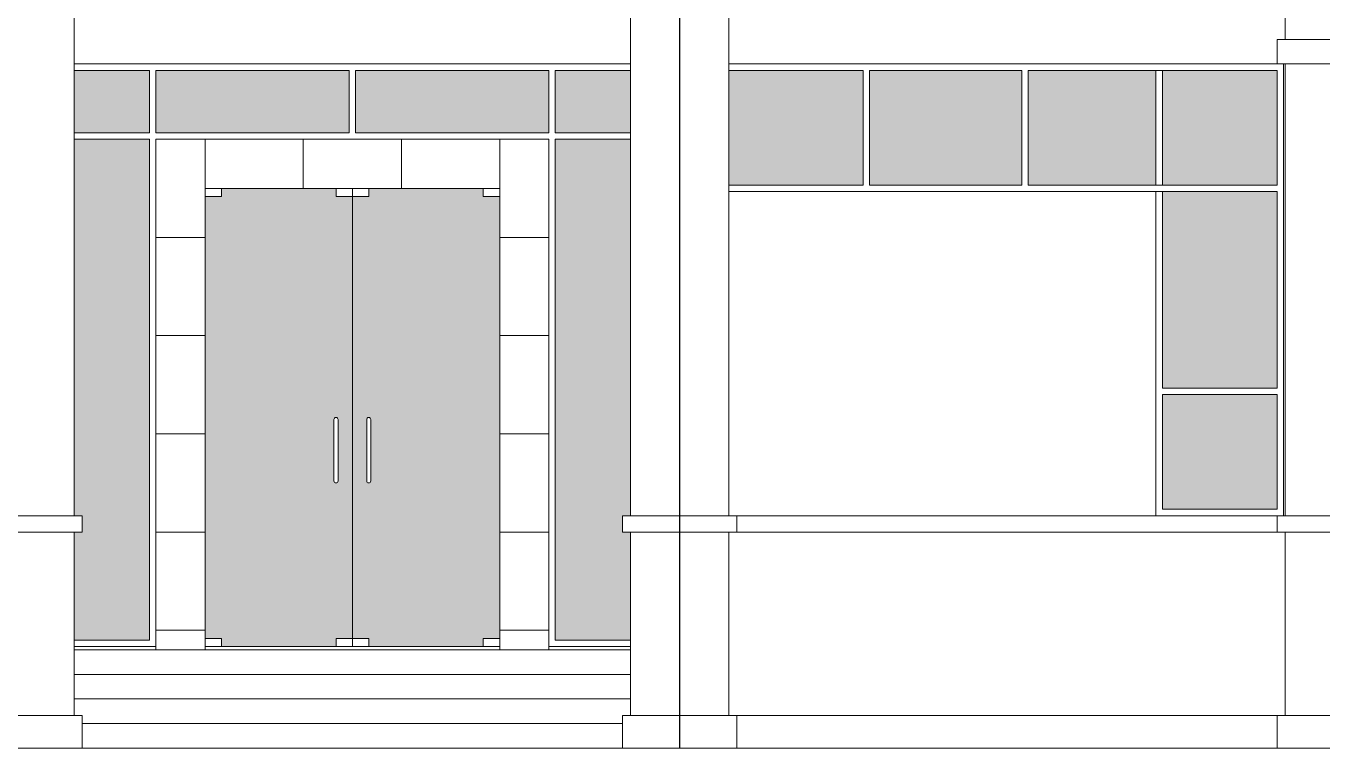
# Model space of a CAD drawing. Header units: millimetres. Extents: x -11 to 39085, y -101 to 28664.
# Drawn here: x 7863 to 9447, y 21735 to 22618 of the extents above; entities that cross this region are included whole.
import ezdxf

# ---------------------------------------------------------------- set-up
doc = ezdxf.new("R2010")
doc.units = ezdxf.units.MM
for name, color, linetype, lineweight in [('ars', 11, 'Continuous', 5), ('kus', 63, 'Continuous', 15), ('lan', 7, 'Continuous', 15), ('sol kaca', 9, 'Continuous', 0), ('tem', 5, 'Continuous', 20)]:
    doc.layers.add(name, color=color, linetype=linetype, lineweight=lineweight)
doc.layers.add('as', color=1, linetype='Continuous', plot=False)

msp = doc.modelspace()

# ---------------------------------------------------------------- hatches: boundary and pattern name
at = {"layer": 'sol kaca'}
h = msp.add_hatch(color=256, dxfattribs=at)
h.dxf.hatch_style = 1
h.paths.add_polyline_path([(8258, 22487.4), (8258, 22563.4), (8022, 22563.4), (8022, 22487.4)])
h.paths.add_polyline_path([(8266, 22563.4), (8266, 22487.4), (8502, 22487.4), (8502, 22563.4)])
h.paths.add_polyline_path([(7922, 22563.4), (7922, 22487.4), (8014, 22487.4), (8014, 22563.4)])
h.paths.add_polyline_path([(7922, 22019.4), (7932, 22019.4), (7932, 21999.4), (7922, 21999.4), (7922, 21867.4), (8014, 21867.4), (8014, 22479.4), (7922, 22479.4)])
h.paths.add_polyline_path([(8602, 22487.4), (8602, 22563.4), (8510, 22563.4), (8510, 22487.4)])
h.paths.add_polyline_path([(8602, 22019.4), (8602, 22479.4), (8510, 22479.4), (8510, 21867.4), (8602, 21867.4), (8602, 21999.4), (8592, 21999.4), (8592, 22019.4)])
h = msp.add_hatch(color=256, dxfattribs=at)
h.dxf.hatch_style = 1
h.paths.add_polyline_path([(8894, 22423.4), (9080, 22423.4), (9080, 22563.4), (8894, 22563.4)])
h.paths.add_polyline_path([(9244, 22423.4), (9244, 22563.4), (9088, 22563.4), (9088, 22423.4)])
h.paths.add_polyline_path([(9392, 22563.4), (9252, 22563.4), (9252, 22423.4), (9392, 22423.4)])
h.paths.add_polyline_path([(9392, 22415.4), (9252, 22415.4), (9252, 22175.4), (9392, 22175.4)])
h.paths.add_polyline_path([(9392, 22167.4), (9252, 22167.4), (9252, 22027.4), (9392, 22027.4)])
h.paths.add_polyline_path([(8722, 22563.4), (8722, 22423.4), (8886, 22423.4), (8886, 22563.4)])
h = msp.add_hatch(color=256, dxfattribs=at)
h.dxf.hatch_style = 1
h.paths.add_polyline_path([(8262, 22409.4), (8242, 22409.4), (8242, 22419.4), (8102, 22419.4), (8102, 22409.4), (8082, 22409.4), (8082, 21869.4), (8102, 21869.4), (8102, 21859.4), (8242, 21859.4), (8242, 21869.4), (8262, 21869.4)])
h.paths.add_polyline_path([(8244.5, 22136.9), (8244.5, 22061.9, -1), (8239.5, 22061.9), (8239.5, 22136.9, -1)], flags=16)
h.paths.add_polyline_path([(8442, 22409.4), (8422, 22409.4), (8422, 22419.4), (8282, 22419.4), (8282, 22409.4), (8262, 22409.4), (8262, 21869.4), (8282, 21869.4), (8282, 21859.4), (8422, 21859.4), (8422, 21869.4), (8442, 21869.4)])
h.paths.add_polyline_path([(8284.5, 22136.9), (8284.5, 22061.9, -1), (8279.5, 22061.9), (8279.5, 22136.9, -1)], flags=16)

# ---------------------------------------------------------------- linework, layer by layer
at = {"layer": 'ars'}
for p, q in [((8082, 22419.4), (8082, 22479.4)), ((8202, 22419.4), (8202, 22479.4)), ((8322, 22419.4), (8322, 22479.4)), ((8442, 22419.4), (8442, 22479.4)), ((8022, 22359.4), (8082, 22359.4)), ((8442, 22359.4), (8502, 22359.4)), ((8022, 22239.4), (8082, 22239.4)), ((8442, 22239.4), (8502, 22239.4)), ((8022, 22119.4), (8082, 22119.4)), ((8442, 22119.4), (8502, 22119.4)), ((8732, 22019.4), (9244, 22019.4)), ((8022, 21999.4), (8082, 21999.4)), ((8442, 21999.4), (8502, 21999.4)), ((8732, 21999.4), (9392, 21999.4)), ((8022, 21879.4), (8082, 21879.4)), ((8442, 21879.4), (8502, 21879.4)), ((8732, 21775.4), (9392, 21775.4))]:
    msp.add_line(p, q, dxfattribs=at)
at = {"layer": 'as'}
msp.add_line((8662, 21735.4), (8662, 24928.8), dxfattribs=at)
at = {"layer": 'kus'}
for p, q in [((7922, 22571.4), (8602, 22571.4)), ((9392, 22571.4), (8722, 22571.4)), ((9400, 22019.4), (9400, 22571.4)), ((7922, 22563.4), (8014, 22563.4)), ((8014, 22487.4), (8014, 22563.4)), ((8022, 22563.4), (8258, 22563.4)), ((8022, 22487.4), (8022, 22563.4)), ((8258, 22487.4), (8258, 22563.4)), ((8266, 22487.4), (8266, 22563.4)), ((8266, 22563.4), (8502, 22563.4)), ((8502, 22487.4), (8502, 22563.4)), ((8510, 22487.4), (8510, 22563.4)), ((8510, 22563.4), (8602, 22563.4)), ((8886, 22563.4), (8722, 22563.4)), ((8886, 22423.4), (8886, 22563.4)), ((8894, 22423.4), (8894, 22563.4)), ((9080, 22563.4), (8894, 22563.4)), ((9080, 22423.4), (9080, 22563.4)), ((9088, 22423.4), (9088, 22563.4)), ((9274, 22563.4), (9088, 22563.4)), ((9244, 22423.4), (9244, 22563.4)), ((9252, 22423.4), (9252, 22563.4)), ((9392, 22563.4), (9252, 22563.4)), ((9392, 22423.4), (9392, 22563.4)), ((8014, 22487.4), (7922, 22487.4)), ((8014, 22479.4), (7922, 22479.4)), ((8014, 21867.4), (8014, 22479.4)), ((8022, 22487.4), (8258, 22487.4)), ((8266, 22487.4), (8502, 22487.4)), ((8510, 22487.4), (8602, 22487.4)), ((8510, 21867.4), (8510, 22479.4)), ((8510, 22479.4), (8602, 22479.4)), ((8102, 22409.4), (8102, 22419.4)), ((8242, 22409.4), (8242, 22419.4)), ((8262, 21859.4), (8262, 22419.4)), ((8282, 22409.4), (8282, 22419.4)), ((8422, 22409.4), (8422, 22419.4)), ((8886, 22423.4), (8722, 22423.4)), ((9274, 22415.4), (8722, 22415.4)), ((9080, 22423.4), (8894, 22423.4)), ((9274, 22423.4), (9088, 22423.4)), ((9244, 22019.4), (9244, 22415.4)), ((9392, 22423.4), (9252, 22423.4)), ((9252, 22175.4), (9252, 22415.4)), ((9392, 22415.4), (9252, 22415.4)), ((9392, 22175.4), (9392, 22415.4)), ((8082, 22409.4), (8102, 22409.4)), ((8242, 22409.4), (8282, 22409.4)), ((8422, 22409.4), (8442, 22409.4)), ((9252, 22175.4), (9392, 22175.4)), ((9252, 22027.4), (9252, 22167.4)), ((9252, 22167.4), (9392, 22167.4)), ((9392, 22027.4), (9392, 22167.4)), ((9244, 22019.4), (9392, 22019.4)), ((9252, 22027.4), (9392, 22027.4)), ((7922, 21867.4), (8014, 21867.4)), ((8082, 21869.4), (8102, 21869.4)), ((8102, 21859.4), (8102, 21869.4)), ((8242, 21869.4), (8282, 21869.4)), ((8242, 21859.4), (8242, 21869.4)), ((8282, 21859.4), (8282, 21869.4)), ((8422, 21869.4), (8442, 21869.4)), ((8422, 21859.4), (8422, 21869.4)), ((8510, 21867.4), (8602, 21867.4))]:
    msp.add_line(p, q, dxfattribs=at)
for points in [[(8244.5, 22136.9, 1), (8239.5, 22136.9), (8239.5, 22061.9, 1), (8244.5, 22061.9)], [(8279.5, 22136.9, -1), (8284.5, 22136.9), (8284.5, 22061.9, -1), (8279.5, 22061.9)]]:
    msp.add_lwpolyline(points, format="xyb", close=True, dxfattribs=at)
at = {"layer": 'lan'}
for p, q in [((7922, 21859.4), (8022, 21859.4)), ((8082, 21859.4), (8442, 21859.4)), ((8502, 21859.4), (8602, 21859.4)), ((7922, 21855.4), (8602, 21855.4)), ((7922, 21825.4), (8602, 21825.4)), ((7922, 21795.4), (8602, 21795.4)), ((7932, 21765.4), (8592, 21765.4)), ((5128.9, 21735.4), (11201.2, 21735.4))]:
    msp.add_line(p, q, dxfattribs=at)
at = {"layer": 'tem'}
for p, q in [((7922, 23251.4), (7922, 22019.4)), ((8602, 23251.4), (8602, 22019.4)), ((8722, 23251.4), (8722, 22019.4)), ((9402, 22689.4), (9402, 22601.4)), ((9392, 22601.4), (9392, 22571.4)), ((9532, 22601.4), (9392, 22601.4)), ((9532, 22571.4), (9392, 22571.4)), ((9402, 22571.4), (9402, 22019.4)), ((8022, 22479.4), (8502, 22479.4)), ((8022, 21855.4), (8022, 22479.4)), ((8502, 21855.4), (8502, 22479.4)), ((8082, 22419.4), (8442, 22419.4)), ((8082, 21855.4), (8082, 22419.4)), ((8442, 21855.4), (8442, 22419.4)), ((7792, 22019.4), (7932, 22019.4)), ((7932, 22019.4), (7932, 21999.4)), ((8592, 22019.4), (8592, 21999.4)), ((8732, 22019.4), (8592, 22019.4)), ((8732, 22019.4), (8732, 21999.4)), ((9392, 22019.4), (9392, 21999.4)), ((9392, 22019.4), (9532, 22019.4)), ((7792, 21999.4), (7932, 21999.4)), ((7922, 21999.4), (7922, 21775.4)), ((8732, 21999.4), (8592, 21999.4)), ((8602, 21999.4), (8602, 21775.4)), ((8722, 21999.4), (8722, 21775.4)), ((9392, 21999.4), (9532, 21999.4)), ((9402, 21999.4), (9402, 21775.4)), ((7792, 21775.4), (7932, 21775.4)), ((7932, 21775.4), (7932, 21735.4)), ((8592, 21775.4), (8732, 21775.4)), ((8592, 21775.4), (8592, 21735.4)), ((8732, 21775.4), (8732, 21735.4)), ((9392, 21775.4), (9532, 21775.4)), ((9392, 21775.4), (9392, 21735.4))]:
    msp.add_line(p, q, dxfattribs=at)

doc.saveas('drawing.dxf')
